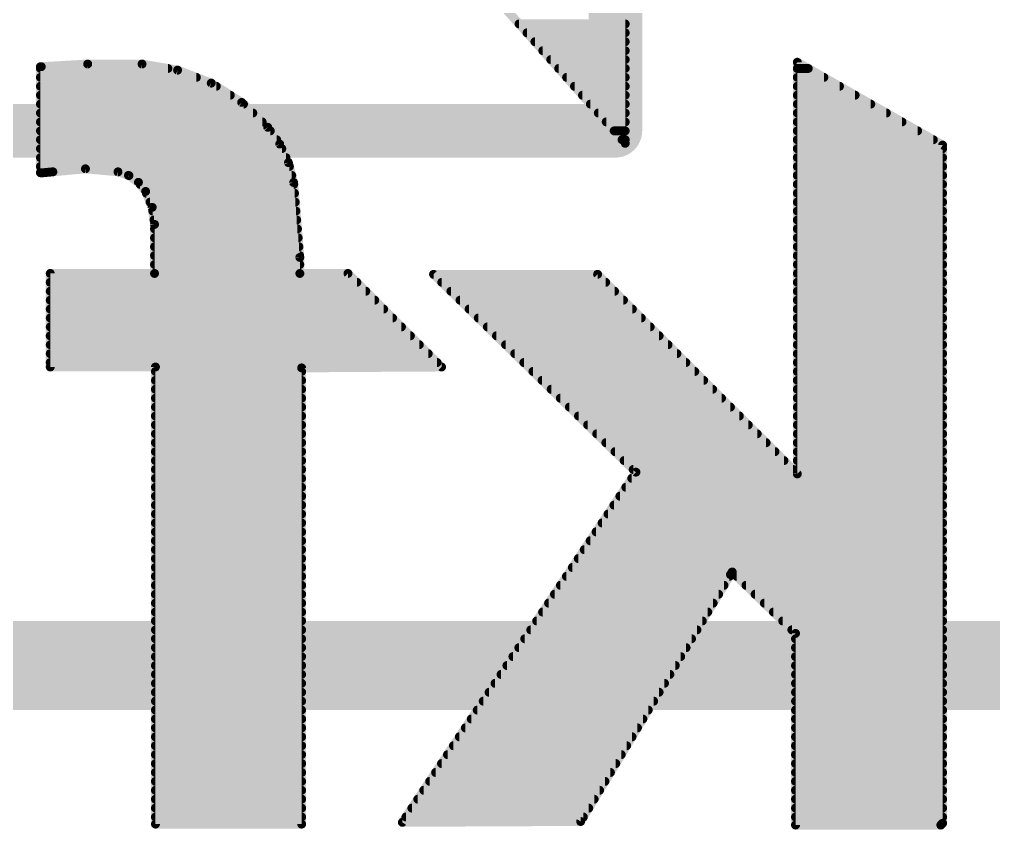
# Model space of a CAD drawing. Extents: x -29 to 78, y -15 to 21.
# Drawn here: x 10.748 to 13.523, y 7.153 to 9.461 of the extents above; entities that cross this region are included whole.
import ezdxf

# ---------------------------------------------------------------- set-up
doc = ezdxf.new("R2010")
doc.units = 0
for name, color, linetype in [('1', 12, 'CONTINUOUS'), ('16', 132, 'CONTINUOUS'), ('22', 53, 'CONTINUOUS')]:
    doc.layers.add(name, color=color, linetype=linetype)

msp = doc.modelspace()

# ---------------------------------------------------------------- linework, layer by layer
at = {"layer": '1'}
for points, const_width in [([(12.446, 13.716), (12.446, 9.144)], 0.1524), ([(12.446, 9.144), (7.874, 9.144)], 0.1524), ([(13.97, 7.62), (0, 7.62)], 0.254)]:
    msp.add_lwpolyline(points, dxfattribs=dict(at, const_width=const_width))
at = {"layer": '1', "const_width": 0.0762}
for points in [[(12.446, 9.1059, 1), (12.446, 9.1821)], [(12.4079, 9.144, 1), (12.4841, 9.144)]]:
    msp.add_lwpolyline(points, format="xyb", dxfattribs=at)
at = {"layer": '16'}
for points, const_width in [([(12.446, 13.716), (12.446, 9.144)], 0.1524), ([(12.446, 9.144), (7.874, 9.144)], 0.1524), ([(13.97, 7.62), (0, 7.62)], 0.254)]:
    msp.add_lwpolyline(points, dxfattribs=dict(at, const_width=const_width))
at = {"layer": '16', "const_width": 0.0762}
for points in [[(12.446, 9.1059, 1), (12.446, 9.1821)], [(12.4079, 9.144, 1), (12.4841, 9.144)]]:
    msp.add_lwpolyline(points, format="xyb", dxfattribs=at)
at = {"layer": '22', "const_width": 0.0254}
for points in [[(12.4739, 10.6248), (12.4739, 9.1084)], [(12.4739, 9.1084), (11.9863, 9.6571)], [(12.1714, 9.4488), (12.4739, 9.4488)], [(12.194, 9.4234), (12.4739, 9.4234)], [(12.2165, 9.398), (12.4739, 9.398)], [(12.2391, 9.3726), (12.4739, 9.3726)], [(12.2617, 9.3472), (12.4739, 9.3472)], [(10.8102, 9.3269), (10.8077, 9.3269)], [(10.8077, 9.3269), (10.8077, 9.0246)], [(10.8077, 9.3218), (11.171, 9.3218)], [(10.9423, 9.3345), (10.8102, 9.3269)], [(11.0973, 9.3345), (10.9423, 9.3345)], [(11.1985, 9.3171), (11.0973, 9.3345)], [(11.2944, 9.2801), (11.1985, 9.3171)], [(12.2843, 9.3218), (12.4739, 9.3218)], [(13.3782, 9.1034), (12.9642, 9.3396)], [(12.9642, 9.3396), (12.9642, 8.1661)], [(12.9642, 9.3218), (12.9954, 9.3218)], [(10.8077, 9.2964), (11.2521, 9.2964)], [(12.3068, 9.2964), (12.4739, 9.2964)], [(12.9642, 9.2964), (13.0399, 9.2964)], [(10.8077, 9.271), (11.3088, 9.271)], [(11.3811, 9.2251), (11.2944, 9.2801)], [(12.3294, 9.271), (12.4739, 9.271)], [(12.9642, 9.271), (13.0844, 9.271)], [(10.8077, 9.2456), (11.3488, 9.2456)], [(12.352, 9.2456), (12.4739, 9.2456)], [(12.9642, 9.2456), (13.129, 9.2456)], [(10.8077, 9.2202), (11.3863, 9.2202)], [(11.4554, 9.1542), (11.3811, 9.2251)], [(12.3746, 9.2202), (12.4739, 9.2202)], [(12.9642, 9.2202), (13.1735, 9.2202)], [(10.8077, 9.1948), (11.4129, 9.1948)], [(12.3971, 9.1948), (12.4739, 9.1948)], [(12.9642, 9.1948), (13.218, 9.1948)], [(10.8077, 9.1694), (11.4395, 9.1694)], [(11.4894, 9.1065), (11.4554, 9.1542)], [(12.4197, 9.1694), (12.4739, 9.1694)], [(12.9642, 9.1694), (13.2625, 9.1694)], [(10.8077, 9.144), (11.4627, 9.144)], [(10.8077, 9.1186), (11.4808, 9.1186)], [(12.4423, 9.144), (12.4739, 9.144)], [(12.4648, 9.1186), (12.4739, 9.1186)], [(12.9642, 9.144), (13.307, 9.144)], [(12.9642, 9.1186), (13.3516, 9.1186)], [(10.8077, 9.0932), (11.4956, 9.0932)], [(11.5143, 9.0534), (11.4894, 9.1065)], [(12.9642, 9.0932), (13.3782, 9.0932)], [(13.3782, 7.1704), (13.3782, 9.1034)], [(10.8077, 9.0678), (11.5075, 9.0678)], [(12.9642, 9.0678), (13.3782, 9.0678)], [(10.8077, 9.0424), (11.5171, 9.0424)], [(10.8433, 9.0272), (10.936, 9.0358)], [(10.936, 9.0358), (11.0287, 9.0272)], [(11.5291, 8.9967), (11.5143, 9.0534)], [(12.9642, 9.0424), (13.3782, 9.0424)], [(10.8077, 9.0246), (10.8153, 9.0246)], [(10.8153, 9.0246), (10.8433, 9.0272)], [(11.0287, 9.0272), (11.06, 9.0165)], [(11.0585, 9.017), (11.5238, 9.017)], [(11.06, 9.0165), (11.087, 8.9973)], [(12.9642, 9.017), (13.3782, 9.017)], [(11.087, 8.9973), (11.1074, 8.9713)], [(11.0915, 8.9916), (11.5295, 8.9916)], [(11.5468, 8.7833), (11.5291, 8.9967)], [(12.9642, 8.9916), (13.3782, 8.9916)], [(11.1074, 8.9713), (11.1262, 8.9259)], [(11.1095, 8.9662), (11.5316, 8.9662)], [(12.9642, 8.9662), (13.3782, 8.9662)], [(11.12, 8.9408), (11.5337, 8.9408)], [(11.1262, 8.9259), (11.1328, 8.8773)], [(12.9642, 8.9408), (13.3782, 8.9408)], [(11.1276, 8.9154), (11.5358, 8.9154)], [(12.9642, 8.9154), (13.3782, 8.9154)], [(11.1311, 8.89), (11.538, 8.89)], [(11.1328, 8.8773), (11.1328, 8.7376)], [(12.9642, 8.89), (13.3782, 8.89)], [(11.1328, 8.8646), (11.5401, 8.8646)], [(12.9642, 8.8646), (13.3782, 8.8646)], [(11.1328, 8.8392), (11.5422, 8.8392)], [(11.1328, 8.8138), (11.5443, 8.8138)], [(12.9642, 8.8392), (13.3782, 8.8392)], [(12.9642, 8.8138), (13.3782, 8.8138)], [(11.1328, 8.7884), (11.5464, 8.7884)], [(12.9642, 8.7884), (13.3782, 8.7884)], [(11.1328, 8.763), (11.5468, 8.763)], [(11.5468, 8.7376), (11.5468, 8.7833)], [(12.9642, 8.763), (13.3782, 8.763)], [(11.1328, 8.7376), (10.8356, 8.7376)], [(10.8356, 8.7376), (10.8356, 8.4709)], [(11.1328, 8.7376), (11.5468, 8.7376)], [(11.684, 8.7376), (11.5468, 8.7376)], [(11.9507, 8.4709), (11.684, 8.7376)], [(12.3952, 8.7351), (11.9278, 8.7351)], [(11.9278, 8.7351), (12.5044, 8.1712)], [(12.9642, 8.1661), (12.3952, 8.7351)], [(12.9642, 8.7376), (13.3782, 8.7376)], [(10.8356, 8.7122), (11.7094, 8.7122)], [(11.9512, 8.7122), (12.4181, 8.7122)], [(12.9642, 8.7122), (13.3782, 8.7122)], [(10.8356, 8.6868), (11.7348, 8.6868)], [(11.9772, 8.6868), (12.4435, 8.6868)], [(12.9642, 8.6868), (13.3782, 8.6868)], [(10.8356, 8.6614), (11.7602, 8.6614)], [(12.0032, 8.6614), (12.4689, 8.6614)], [(12.9642, 8.6614), (13.3782, 8.6614)], [(10.8356, 8.636), (11.7856, 8.636)], [(12.0291, 8.636), (12.4943, 8.636)], [(12.9642, 8.636), (13.3782, 8.636)], [(10.8356, 8.6106), (11.811, 8.6106)], [(12.0551, 8.6106), (12.5197, 8.6106)], [(12.9642, 8.6106), (13.3782, 8.6106)], [(10.8356, 8.5852), (11.8364, 8.5852)], [(12.0811, 8.5852), (12.5451, 8.5852)], [(12.9642, 8.5852), (13.3782, 8.5852)], [(10.8356, 8.5598), (11.8618, 8.5598)], [(12.107, 8.5598), (12.5705, 8.5598)], [(12.9642, 8.5598), (13.3782, 8.5598)], [(10.8356, 8.5344), (11.8872, 8.5344)], [(10.8356, 8.509), (11.9126, 8.509)], [(12.133, 8.5344), (12.5959, 8.5344)], [(12.159, 8.509), (12.6213, 8.509)], [(12.9642, 8.5344), (13.3782, 8.5344)], [(12.9642, 8.509), (13.3782, 8.509)], [(10.8356, 8.4836), (11.938, 8.4836)], [(12.185, 8.4836), (12.6467, 8.4836)], [(12.9642, 8.4836), (13.3782, 8.4836)], [(10.8356, 8.4709), (11.1354, 8.4709)], [(11.1354, 8.4709), (11.1354, 7.1679)], [(11.1354, 8.4582), (11.5519, 8.4582)], [(11.5519, 8.4684), (11.9507, 8.4709)], [(11.5519, 7.1679), (11.5519, 8.4684)], [(12.2109, 8.4582), (12.6721, 8.4582)], [(12.9642, 8.4582), (13.3782, 8.4582)], [(11.1354, 8.4328), (11.5519, 8.4328)], [(12.2369, 8.4328), (12.6975, 8.4328)], [(12.9642, 8.4328), (13.3782, 8.4328)], [(11.1354, 8.4074), (11.5519, 8.4074)], [(12.2629, 8.4074), (12.7229, 8.4074)], [(12.9642, 8.4074), (13.3782, 8.4074)], [(11.1354, 8.382), (11.5519, 8.382)], [(12.2889, 8.382), (12.7483, 8.382)], [(12.9642, 8.382), (13.3782, 8.382)], [(11.1354, 8.3566), (11.5519, 8.3566)], [(12.3148, 8.3566), (12.7737, 8.3566)], [(12.9642, 8.3566), (13.3782, 8.3566)], [(11.1354, 8.3312), (11.5519, 8.3312)], [(12.3408, 8.3312), (12.7991, 8.3312)], [(12.9642, 8.3312), (13.3782, 8.3312)], [(11.1354, 8.3058), (11.5519, 8.3058)], [(12.3668, 8.3058), (12.8245, 8.3058)], [(12.9642, 8.3058), (13.3782, 8.3058)], [(11.1354, 8.2804), (11.5519, 8.2804)], [(12.3927, 8.2804), (12.8499, 8.2804)], [(12.9642, 8.2804), (13.3782, 8.2804)], [(11.1354, 8.255), (11.5519, 8.255)], [(11.1354, 8.2296), (11.5519, 8.2296)], [(12.4187, 8.255), (12.8753, 8.255)], [(12.4447, 8.2296), (12.9007, 8.2296)], [(12.9642, 8.255), (13.3782, 8.255)], [(12.9642, 8.2296), (13.3782, 8.2296)], [(11.1354, 8.2042), (11.5519, 8.2042)], [(12.4707, 8.2042), (12.9261, 8.2042)], [(12.9642, 8.2042), (13.3782, 8.2042)], [(11.1354, 8.1788), (11.5519, 8.1788)], [(12.4966, 8.1788), (12.9515, 8.1788)], [(12.9642, 8.1788), (13.3782, 8.1788)], [(11.1354, 8.1534), (11.5519, 8.1534)], [(12.5044, 8.1712), (11.8389, 7.173)], [(12.4925, 8.1534), (13.3782, 8.1534)], [(11.1354, 8.128), (11.5519, 8.128)], [(12.4756, 8.128), (13.3782, 8.128)], [(11.1354, 8.1026), (11.5519, 8.1026)], [(12.4587, 8.1026), (13.3782, 8.1026)], [(11.1354, 8.0772), (11.5519, 8.0772)], [(12.4417, 8.0772), (13.3782, 8.0772)], [(11.1354, 8.0518), (11.5519, 8.0518)], [(12.4248, 8.0518), (13.3782, 8.0518)], [(11.1354, 8.0264), (11.5519, 8.0264)], [(12.4079, 8.0264), (13.3782, 8.0264)], [(11.1354, 8.001), (11.5519, 8.001)], [(12.3909, 8.001), (13.3782, 8.001)], [(11.1354, 7.9756), (11.5519, 7.9756)], [(12.374, 7.9756), (13.3782, 7.9756)], [(11.1354, 7.9502), (11.5519, 7.9502)], [(11.1354, 7.9248), (11.5519, 7.9248)], [(12.3401, 7.9248), (13.3782, 7.9248)], [(12.3571, 7.9502), (13.3782, 7.9502)], [(11.1354, 7.8994), (11.5519, 7.8994)], [(12.3232, 7.8994), (13.3782, 7.8994)], [(11.1354, 7.874), (11.5519, 7.874)], [(12.3063, 7.874), (12.7706, 7.874)], [(12.3469, 7.1755), (12.7737, 7.8791)], [(12.7737, 7.8791), (12.7787, 7.8867)], [(12.7787, 7.8867), (12.9591, 7.7114)], [(12.7918, 7.874), (13.3782, 7.874)], [(11.1354, 7.8486), (11.5519, 7.8486)], [(12.2893, 7.8486), (12.7552, 7.8486)], [(12.8179, 7.8486), (13.3782, 7.8486)], [(11.1354, 7.8232), (11.5519, 7.8232)], [(12.2724, 7.8232), (12.7398, 7.8232)], [(12.844, 7.8232), (13.3782, 7.8232)], [(11.1354, 7.7978), (11.5519, 7.7978)], [(12.2555, 7.7978), (12.7244, 7.7978)], [(12.8702, 7.7978), (13.3782, 7.7978)], [(11.1354, 7.7724), (11.5519, 7.7724)], [(12.2385, 7.7724), (12.709, 7.7724)], [(12.8963, 7.7724), (13.3782, 7.7724)], [(11.1354, 7.747), (11.5519, 7.747)], [(12.2216, 7.747), (12.6936, 7.747)], [(12.9225, 7.747), (13.3782, 7.747)], [(11.1354, 7.7216), (11.5519, 7.7216)], [(12.2047, 7.7216), (12.6782, 7.7216)], [(12.9486, 7.7216), (13.3782, 7.7216)], [(12.9591, 7.7114), (12.9591, 7.1653)], [(11.1354, 7.6962), (11.5519, 7.6962)], [(12.1877, 7.6962), (12.6628, 7.6962)], [(12.9591, 7.6962), (13.3782, 7.6962)], [(11.1354, 7.6708), (11.5519, 7.6708)], [(12.1708, 7.6708), (12.6473, 7.6708)], [(12.9591, 7.6708), (13.3782, 7.6708)], [(11.1354, 7.6454), (11.5519, 7.6454)], [(11.1354, 7.62), (11.5519, 7.62)], [(12.1369, 7.62), (12.6165, 7.62)], [(12.1539, 7.6454), (12.6319, 7.6454)], [(12.9591, 7.6454), (13.3782, 7.6454)], [(12.9591, 7.62), (13.3782, 7.62)], [(11.1354, 7.5946), (11.5519, 7.5946)], [(12.12, 7.5946), (12.6011, 7.5946)], [(12.9591, 7.5946), (13.3782, 7.5946)], [(11.1354, 7.5692), (11.5519, 7.5692)], [(12.103, 7.5692), (12.5857, 7.5692)], [(12.9591, 7.5692), (13.3782, 7.5692)], [(11.1354, 7.5438), (11.5519, 7.5438)], [(12.0861, 7.5438), (12.5703, 7.5438)], [(12.9591, 7.5438), (13.3782, 7.5438)], [(11.1354, 7.5184), (11.5519, 7.5184)], [(12.0692, 7.5184), (12.5549, 7.5184)], [(12.9591, 7.5184), (13.3782, 7.5184)], [(11.1354, 7.493), (11.5519, 7.493)], [(12.0522, 7.493), (12.5395, 7.493)], [(12.9591, 7.493), (13.3782, 7.493)], [(11.1354, 7.4676), (11.5519, 7.4676)], [(12.0353, 7.4676), (12.5241, 7.4676)], [(12.9591, 7.4676), (13.3782, 7.4676)], [(11.1354, 7.4422), (11.5519, 7.4422)], [(12.0184, 7.4422), (12.5087, 7.4422)], [(12.9591, 7.4422), (13.3782, 7.4422)], [(11.1354, 7.4168), (11.5519, 7.4168)], [(12.0014, 7.4168), (12.4933, 7.4168)], [(12.9591, 7.4168), (13.3782, 7.4168)], [(11.1354, 7.3914), (11.5519, 7.3914)], [(11.9845, 7.3914), (12.4779, 7.3914)], [(12.9591, 7.3914), (13.3782, 7.3914)], [(11.1354, 7.366), (11.5519, 7.366)], [(11.9676, 7.366), (12.4625, 7.366)], [(12.9591, 7.366), (13.3782, 7.366)], [(11.1354, 7.3406), (11.5519, 7.3406)], [(11.1354, 7.3152), (11.5519, 7.3152)], [(11.9337, 7.3152), (12.4316, 7.3152)], [(11.9506, 7.3406), (12.447, 7.3406)], [(12.9591, 7.3406), (13.3782, 7.3406)], [(12.9591, 7.3152), (13.3782, 7.3152)], [(11.1354, 7.2898), (11.5519, 7.2898)], [(11.9168, 7.2898), (12.4162, 7.2898)], [(12.9591, 7.2898), (13.3782, 7.2898)], [(11.1354, 7.2644), (11.5519, 7.2644)], [(11.8998, 7.2644), (12.4008, 7.2644)], [(12.9591, 7.2644), (13.3782, 7.2644)], [(11.1354, 7.239), (11.5519, 7.239)], [(11.8829, 7.239), (12.3854, 7.239)], [(12.9591, 7.239), (13.3782, 7.239)], [(11.1354, 7.2136), (11.5519, 7.2136)], [(11.866, 7.2136), (12.37, 7.2136)], [(12.9591, 7.2136), (13.3782, 7.2136)], [(11.1354, 7.1882), (11.5519, 7.1882)], [(11.8389, 7.173), (12.3469, 7.1755)], [(11.849, 7.1882), (12.3546, 7.1882)], [(12.9591, 7.1882), (13.3782, 7.1882)], [(11.1354, 7.1679), (11.5519, 7.1679)], [(12.9591, 7.1653), (13.3731, 7.1653)], [(13.3731, 7.1653), (13.3782, 7.1704)]]:
    msp.add_lwpolyline(points, dxfattribs=at)
at = {"layer": '22', "const_width": 0.0127}
for points in [[(12.1714, 9.4551, 1), (12.1714, 9.4425)], [(12.194, 9.4298, 1), (12.194, 9.4171)], [(12.4739, 9.4425, 1), (12.4739, 9.4551)], [(12.4739, 9.4171, 1), (12.4739, 9.4298)], [(12.2165, 9.4043, 1), (12.2165, 9.3917)], [(12.4739, 9.3917, 1), (12.4739, 9.4043)], [(12.2391, 9.3789, 1), (12.2391, 9.3663)], [(12.4739, 9.3663, 1), (12.4739, 9.3789)], [(12.2617, 9.3536, 1), (12.2617, 9.3409)], [(12.4739, 9.3409, 1), (12.4739, 9.3536)], [(10.814, 9.3269, 1), (10.8014, 9.3269)], [(10.8077, 9.3332, 1), (10.8077, 9.3206)], [(10.8077, 9.3281, 1), (10.8077, 9.3155)], [(10.8098, 9.3332, 1), (10.8106, 9.3206)], [(10.8102, 9.3206, 1), (10.8102, 9.3332)], [(10.9423, 9.3408, 1), (10.9423, 9.3282)], [(10.9427, 9.3282, 1), (10.9419, 9.3408)], [(11.0984, 9.3408, 1), (11.0962, 9.3282)], [(11.0973, 9.3282, 1), (11.0973, 9.3408)], [(11.171, 9.3155, 1), (11.171, 9.3281)], [(11.2008, 9.323, 1), (11.1962, 9.3111)], [(11.1974, 9.3108, 1), (11.1996, 9.3233)], [(12.2843, 9.3281, 1), (12.2843, 9.3155)], [(12.4739, 9.3155, 1), (12.4739, 9.3281)], [(12.9673, 9.3451, 1), (12.9611, 9.3341)], [(12.9705, 9.3396, 1), (12.9579, 9.3396)], [(12.9642, 9.3281, 1), (12.9642, 9.3155)], [(12.9954, 9.3155, 1), (12.9954, 9.3281)], [(10.8077, 9.3027, 1), (10.8077, 9.2901)], [(11.2521, 9.2901, 1), (11.2521, 9.3027)], [(12.3068, 9.3027, 1), (12.3068, 9.2901)], [(12.4739, 9.2901, 1), (12.4739, 9.3027)], [(12.9642, 9.3027, 1), (12.9642, 9.2901)], [(13.0399, 9.2901, 1), (13.0399, 9.3027)], [(10.8077, 9.2774, 1), (10.8077, 9.2647)], [(11.2978, 9.2855, 1), (11.291, 9.2748)], [(11.2921, 9.2742, 1), (11.2966, 9.2861)], [(11.3088, 9.2647, 1), (11.3088, 9.2774)], [(12.3294, 9.2774, 1), (12.3294, 9.2647)], [(12.4739, 9.2647, 1), (12.4739, 9.2774)], [(12.9642, 9.2774, 1), (12.9642, 9.2647)], [(13.0844, 9.2647, 1), (13.0844, 9.2774)], [(10.8077, 9.2519, 1), (10.8077, 9.2393)], [(11.3488, 9.2393, 1), (11.3488, 9.2519)], [(12.352, 9.2519, 1), (12.352, 9.2393)], [(12.4739, 9.2393, 1), (12.4739, 9.2519)], [(12.9642, 9.2519, 1), (12.9642, 9.2393)], [(13.129, 9.2393, 1), (13.129, 9.2519)], [(10.8077, 9.2265, 1), (10.8077, 9.2139)], [(11.3855, 9.2297, 1), (11.3767, 9.2205)], [(11.3777, 9.2198, 1), (11.3845, 9.2305)], [(11.3863, 9.2139, 1), (11.3863, 9.2265)], [(12.3746, 9.2265, 1), (12.3746, 9.2139)], [(12.4739, 9.2139, 1), (12.4739, 9.2265)], [(12.9642, 9.2265, 1), (12.9642, 9.2139)], [(13.1735, 9.2139, 1), (13.1735, 9.2265)], [(10.8077, 9.2012, 1), (10.8077, 9.1885)], [(11.4129, 9.1885, 1), (11.4129, 9.2012)], [(12.3971, 9.2012, 1), (12.3971, 9.1885)], [(12.4739, 9.1885, 1), (12.4739, 9.2012)], [(12.9642, 9.2012, 1), (12.9642, 9.1885)], [(13.218, 9.1885, 1), (13.218, 9.2012)], [(10.8077, 9.1758, 1), (10.8077, 9.1631)], [(11.4395, 9.1631, 1), (11.4395, 9.1758)], [(11.4606, 9.1579, 1), (11.4502, 9.1505)], [(11.451, 9.1496, 1), (11.4598, 9.1588)], [(12.4197, 9.1758, 1), (12.4197, 9.1631)], [(12.4739, 9.1631, 1), (12.4739, 9.1758)], [(12.9642, 9.1758, 1), (12.9642, 9.1631)], [(13.2625, 9.1631, 1), (13.2625, 9.1758)], [(10.8077, 9.125, 1), (10.8077, 9.1123)], [(10.8077, 9.1503, 1), (10.8077, 9.1377)], [(11.4627, 9.1377, 1), (11.4627, 9.1503)], [(11.4808, 9.1123, 1), (11.4808, 9.125)], [(12.4423, 9.1503, 1), (12.4423, 9.1377)], [(12.4648, 9.125, 1), (12.4648, 9.1123)], [(12.4739, 9.1377, 1), (12.4739, 9.1503)], [(12.4739, 9.1123, 1), (12.4739, 9.125)], [(12.9642, 9.125, 1), (12.9642, 9.1123)], [(12.9642, 9.1503, 1), (12.9642, 9.1377)], [(13.307, 9.1377, 1), (13.307, 9.1503)], [(13.3516, 9.1123, 1), (13.3516, 9.125)], [(10.8077, 9.0996, 1), (10.8077, 9.0869)], [(11.4952, 9.1092, 1), (11.4837, 9.1038)], [(11.4842, 9.1028, 1), (11.4946, 9.1102)], [(11.4956, 9.0869, 1), (11.4956, 9.0996)], [(12.4676, 9.1084, 1), (12.4802, 9.1084)], [(12.4692, 9.1042, 1), (12.4786, 9.1126)], [(12.9642, 9.0996, 1), (12.9642, 9.0869)], [(13.3846, 9.1034, 1), (13.3719, 9.1034)], [(13.3751, 9.0979, 1), (13.3813, 9.1089)], [(13.3782, 9.0869, 1), (13.3782, 9.0996)], [(10.8077, 9.0741, 1), (10.8077, 9.0615)], [(11.5075, 9.0615, 1), (11.5075, 9.0741)], [(12.9642, 9.0741, 1), (12.9642, 9.0615)], [(13.3782, 9.0615, 1), (13.3782, 9.0741)], [(10.8077, 9.0488, 1), (10.8077, 9.0361)], [(10.9366, 9.0421, 1), (10.9354, 9.0295)], [(10.9366, 9.0295, 1), (10.9354, 9.0421)], [(11.5204, 9.055, 1), (11.5081, 9.0518)], [(11.5085, 9.0507, 1), (11.52, 9.0561)], [(11.5171, 9.0361, 1), (11.5171, 9.0488)], [(12.9642, 9.0488, 1), (12.9642, 9.0361)], [(13.3782, 9.0361, 1), (13.3782, 9.0488)], [(10.8077, 9.031, 1), (10.8077, 9.0183)], [(10.8014, 9.0246, 1), (10.814, 9.0246)], [(10.8147, 9.0309, 1), (10.8159, 9.0183)], [(10.8153, 9.0183, 1), (10.8153, 9.031)], [(10.8427, 9.0335, 1), (10.8439, 9.0209)], [(10.8439, 9.0209, 1), (10.8427, 9.0335)], [(11.0308, 9.0332, 1), (11.0266, 9.0212)], [(11.0281, 9.0209, 1), (11.0293, 9.0335)], [(11.0585, 9.0234, 1), (11.0585, 9.0107)], [(11.0637, 9.0217, 1), (11.0563, 9.0113)], [(11.058, 9.0105, 1), (11.0621, 9.0225)], [(11.5238, 9.0107, 1), (11.5238, 9.0234)], [(12.9642, 9.0234, 1), (12.9642, 9.0107)], [(13.3782, 9.0107, 1), (13.3782, 9.0234)], [(11.092, 9.0013, 1), (11.082, 8.9934)], [(11.0833, 8.9922, 1), (11.0907, 9.0025)], [(11.0915, 8.9979, 1), (11.0915, 8.9853)], [(11.5354, 8.9972, 1), (11.5228, 8.9962)], [(11.523, 8.9951, 1), (11.5352, 8.9983)], [(11.5295, 8.9853, 1), (11.5295, 8.9979)], [(12.9642, 8.9979, 1), (12.9642, 8.9853)], [(13.3782, 8.9853, 1), (13.3782, 8.9979)], [(11.1133, 8.9737, 1), (11.1015, 8.9689)], [(11.1024, 8.9674, 1), (11.1124, 8.9752)], [(11.1095, 8.9726, 1), (11.1095, 8.9599)], [(11.5316, 8.9599, 1), (11.5316, 8.9726)], [(12.9642, 8.9726, 1), (12.9642, 8.9599)], [(13.3782, 8.9599, 1), (13.3782, 8.9726)], [(11.12, 8.9472, 1), (11.12, 8.9345)], [(11.1325, 8.9268, 1), (11.1199, 8.9251)], [(11.5337, 8.9345, 1), (11.5337, 8.9472)], [(12.9642, 8.9472, 1), (12.9642, 8.9345)], [(13.3782, 8.9345, 1), (13.3782, 8.9472)], [(11.1203, 8.9235, 1), (11.132, 8.9284)], [(11.1276, 8.9217, 1), (11.1276, 8.9091)], [(11.5358, 8.9091, 1), (11.5358, 8.9217)], [(12.9642, 8.9217, 1), (12.9642, 8.9091)], [(13.3782, 8.9091, 1), (13.3782, 8.9217)], [(11.1311, 8.8963, 1), (11.1311, 8.8837)], [(11.1392, 8.8773, 1), (11.1265, 8.8773)], [(11.1265, 8.8764, 1), (11.1391, 8.8782)], [(11.538, 8.8837, 1), (11.538, 8.8963)], [(12.9642, 8.8963, 1), (12.9642, 8.8837)], [(13.3782, 8.8837, 1), (13.3782, 8.8963)], [(11.1328, 8.871, 1), (11.1328, 8.8583)], [(11.5401, 8.8583, 1), (11.5401, 8.871)], [(12.9642, 8.871, 1), (12.9642, 8.8583)], [(13.3782, 8.8583, 1), (13.3782, 8.871)], [(11.1328, 8.8455, 1), (11.1328, 8.8329)], [(11.1328, 8.8201, 1), (11.1328, 8.8075)], [(11.5422, 8.8329, 1), (11.5422, 8.8455)], [(11.5443, 8.8075, 1), (11.5443, 8.8201)], [(12.9642, 8.8201, 1), (12.9642, 8.8075)], [(12.9642, 8.8455, 1), (12.9642, 8.8329)], [(13.3782, 8.8329, 1), (13.3782, 8.8455)], [(13.3782, 8.8075, 1), (13.3782, 8.8201)], [(11.1328, 8.7948, 1), (11.1328, 8.7821)], [(11.5464, 8.7821, 1), (11.5464, 8.7948)], [(12.9642, 8.7948, 1), (12.9642, 8.7821)], [(13.3782, 8.7821, 1), (13.3782, 8.7948)], [(11.1328, 8.7693, 1), (11.1328, 8.7567)], [(11.5532, 8.7833, 1), (11.5405, 8.7833)], [(11.5405, 8.7828, 1), (11.5531, 8.7838)], [(11.5468, 8.7567, 1), (11.5468, 8.7693)], [(12.9642, 8.7693, 1), (12.9642, 8.7567)], [(13.3782, 8.7567, 1), (13.3782, 8.7693)], [(10.842, 8.7376, 1), (10.8293, 8.7376)], [(10.8356, 8.7439, 1), (10.8356, 8.7313)], [(11.1328, 8.7439, 1), (11.1328, 8.7313)], [(11.1265, 8.7376, 1), (11.1392, 8.7376)], [(11.1328, 8.7313, 1), (11.1328, 8.7439)], [(11.5468, 8.7439, 1), (11.5468, 8.7313)], [(11.5405, 8.7376, 1), (11.5532, 8.7376)], [(11.5468, 8.7313, 1), (11.5468, 8.7439)], [(11.6885, 8.7421, 1), (11.6795, 8.7331)], [(11.684, 8.7313, 1), (11.684, 8.7439)], [(11.9278, 8.7415, 1), (11.9278, 8.7288)], [(11.9322, 8.7396, 1), (11.9234, 8.7306)], [(12.3997, 8.7396, 1), (12.3907, 8.7306)], [(12.3952, 8.7288, 1), (12.3952, 8.7415)], [(12.9642, 8.7439, 1), (12.9642, 8.7313)], [(13.3782, 8.7313, 1), (13.3782, 8.7439)], [(10.8356, 8.7186, 1), (10.8356, 8.7059)], [(11.7094, 8.7059, 1), (11.7094, 8.7186)], [(11.9512, 8.7186, 1), (11.9512, 8.7059)], [(12.4181, 8.7059, 1), (12.4181, 8.7186)], [(12.9642, 8.7186, 1), (12.9642, 8.7059)], [(13.3782, 8.7059, 1), (13.3782, 8.7186)], [(10.8356, 8.6931, 1), (10.8356, 8.6805)], [(11.7348, 8.6805, 1), (11.7348, 8.6931)], [(11.9772, 8.6931, 1), (11.9772, 8.6805)], [(12.4435, 8.6805, 1), (12.4435, 8.6931)], [(12.9642, 8.6931, 1), (12.9642, 8.6805)], [(13.3782, 8.6805, 1), (13.3782, 8.6931)], [(10.8356, 8.6677, 1), (10.8356, 8.6551)], [(11.7602, 8.6551, 1), (11.7602, 8.6677)], [(12.0032, 8.6677, 1), (12.0032, 8.6551)], [(12.4689, 8.6551, 1), (12.4689, 8.6677)], [(12.9642, 8.6677, 1), (12.9642, 8.6551)], [(13.3782, 8.6551, 1), (13.3782, 8.6677)], [(10.8356, 8.6424, 1), (10.8356, 8.6297)], [(11.7856, 8.6297, 1), (11.7856, 8.6424)], [(12.0291, 8.6424, 1), (12.0291, 8.6297)], [(12.4943, 8.6297, 1), (12.4943, 8.6424)], [(12.9642, 8.6424, 1), (12.9642, 8.6297)], [(13.3782, 8.6297, 1), (13.3782, 8.6424)], [(10.8356, 8.6169, 1), (10.8356, 8.6043)], [(11.811, 8.6043, 1), (11.811, 8.6169)], [(12.0551, 8.6169, 1), (12.0551, 8.6043)], [(12.5197, 8.6043, 1), (12.5197, 8.6169)], [(12.9642, 8.6169, 1), (12.9642, 8.6043)], [(13.3782, 8.6043, 1), (13.3782, 8.6169)], [(10.8356, 8.5915, 1), (10.8356, 8.5789)], [(11.8364, 8.5789, 1), (11.8364, 8.5915)], [(12.0811, 8.5915, 1), (12.0811, 8.5789)], [(12.5451, 8.5789, 1), (12.5451, 8.5915)], [(12.9642, 8.5915, 1), (12.9642, 8.5789)], [(13.3782, 8.5789, 1), (13.3782, 8.5915)], [(10.8356, 8.5662, 1), (10.8356, 8.5535)], [(11.8618, 8.5535, 1), (11.8618, 8.5662)], [(12.107, 8.5662, 1), (12.107, 8.5535)], [(12.5705, 8.5535, 1), (12.5705, 8.5662)], [(12.9642, 8.5662, 1), (12.9642, 8.5535)], [(13.3782, 8.5535, 1), (13.3782, 8.5662)], [(10.8356, 8.5407, 1), (10.8356, 8.5281)], [(10.8356, 8.5153, 1), (10.8356, 8.5027)], [(11.8872, 8.5281, 1), (11.8872, 8.5407)], [(11.9126, 8.5027, 1), (11.9126, 8.5153)], [(12.133, 8.5407, 1), (12.133, 8.5281)], [(12.159, 8.5153, 1), (12.159, 8.5027)], [(12.5959, 8.5281, 1), (12.5959, 8.5407)], [(12.6213, 8.5027, 1), (12.6213, 8.5153)], [(12.9642, 8.5407, 1), (12.9642, 8.5281)], [(12.9642, 8.5153, 1), (12.9642, 8.5027)], [(13.3782, 8.5281, 1), (13.3782, 8.5407)], [(13.3782, 8.5027, 1), (13.3782, 8.5153)], [(10.8356, 8.49, 1), (10.8356, 8.4773)], [(11.938, 8.4773, 1), (11.938, 8.49)], [(12.185, 8.49, 1), (12.185, 8.4773)], [(12.6467, 8.4773, 1), (12.6467, 8.49)], [(12.9642, 8.49, 1), (12.9642, 8.4773)], [(13.3782, 8.4773, 1), (13.3782, 8.49)], [(10.8356, 8.4772, 1), (10.8356, 8.4646)], [(10.8293, 8.4709, 1), (10.842, 8.4709)], [(11.1418, 8.4709, 1), (11.1291, 8.4709)], [(11.1354, 8.4645, 1), (11.1354, 8.4519)], [(11.1354, 8.4646, 1), (11.1354, 8.4772)], [(11.5582, 8.4684, 1), (11.5456, 8.4684)], [(11.5519, 8.4747, 1), (11.5519, 8.4621)], [(11.5519, 8.4519, 1), (11.5519, 8.4645)], [(11.9462, 8.4664, 1), (11.9552, 8.4754)], [(11.9507, 8.4646, 1), (11.9507, 8.4772)], [(12.2109, 8.4645, 1), (12.2109, 8.4519)], [(12.6721, 8.4519, 1), (12.6721, 8.4645)], [(12.9642, 8.4645, 1), (12.9642, 8.4519)], [(13.3782, 8.4519, 1), (13.3782, 8.4645)], [(11.1354, 8.4391, 1), (11.1354, 8.4265)], [(11.5519, 8.4265, 1), (11.5519, 8.4391)], [(12.2369, 8.4391, 1), (12.2369, 8.4265)], [(12.6975, 8.4265, 1), (12.6975, 8.4391)], [(12.9642, 8.4391, 1), (12.9642, 8.4265)], [(13.3782, 8.4265, 1), (13.3782, 8.4391)], [(11.1354, 8.4138, 1), (11.1354, 8.4011)], [(11.5519, 8.4011, 1), (11.5519, 8.4138)], [(12.2629, 8.4138, 1), (12.2629, 8.4011)], [(12.7229, 8.4011, 1), (12.7229, 8.4138)], [(12.9642, 8.4138, 1), (12.9642, 8.4011)], [(13.3782, 8.4011, 1), (13.3782, 8.4138)], [(11.1354, 8.3883, 1), (11.1354, 8.3757)], [(11.5519, 8.3757, 1), (11.5519, 8.3883)], [(12.2889, 8.3883, 1), (12.2889, 8.3757)], [(12.7483, 8.3757, 1), (12.7483, 8.3883)], [(12.9642, 8.3883, 1), (12.9642, 8.3757)], [(13.3782, 8.3757, 1), (13.3782, 8.3883)], [(11.1354, 8.3629, 1), (11.1354, 8.3503)], [(11.5519, 8.3503, 1), (11.5519, 8.3629)], [(12.3148, 8.3629, 1), (12.3148, 8.3503)], [(12.7737, 8.3503, 1), (12.7737, 8.3629)], [(12.9642, 8.3629, 1), (12.9642, 8.3503)], [(13.3782, 8.3503, 1), (13.3782, 8.3629)], [(11.1354, 8.3376, 1), (11.1354, 8.3249)], [(11.5519, 8.3249, 1), (11.5519, 8.3376)], [(12.3408, 8.3376, 1), (12.3408, 8.3249)], [(12.7991, 8.3249, 1), (12.7991, 8.3376)], [(12.9642, 8.3376, 1), (12.9642, 8.3249)], [(13.3782, 8.3249, 1), (13.3782, 8.3376)], [(11.1354, 8.3121, 1), (11.1354, 8.2995)], [(11.5519, 8.2995, 1), (11.5519, 8.3121)], [(12.3668, 8.3121, 1), (12.3668, 8.2995)], [(12.8245, 8.2995, 1), (12.8245, 8.3121)], [(12.9642, 8.3121, 1), (12.9642, 8.2995)], [(13.3782, 8.2995, 1), (13.3782, 8.3121)], [(11.1354, 8.2867, 1), (11.1354, 8.2741)], [(11.5519, 8.2741, 1), (11.5519, 8.2867)], [(12.3927, 8.2867, 1), (12.3927, 8.2741)], [(12.8499, 8.2741, 1), (12.8499, 8.2867)], [(12.9642, 8.2867, 1), (12.9642, 8.2741)], [(13.3782, 8.2741, 1), (13.3782, 8.2867)], [(11.1354, 8.2614, 1), (11.1354, 8.2487)], [(11.5519, 8.2487, 1), (11.5519, 8.2614)], [(12.4187, 8.2614, 1), (12.4187, 8.2487)], [(12.8753, 8.2487, 1), (12.8753, 8.2614)], [(12.9642, 8.2614, 1), (12.9642, 8.2487)], [(13.3782, 8.2487, 1), (13.3782, 8.2614)], [(11.1354, 8.2359, 1), (11.1354, 8.2233)], [(11.1354, 8.2105, 1), (11.1354, 8.1979)], [(11.5519, 8.2233, 1), (11.5519, 8.2359)], [(11.5519, 8.1979, 1), (11.5519, 8.2105)], [(12.4447, 8.2359, 1), (12.4447, 8.2233)], [(12.4707, 8.2105, 1), (12.4707, 8.1979)], [(12.9007, 8.2233, 1), (12.9007, 8.2359)], [(12.9261, 8.1979, 1), (12.9261, 8.2105)], [(12.9642, 8.2359, 1), (12.9642, 8.2233)], [(12.9642, 8.2105, 1), (12.9642, 8.1979)], [(13.3782, 8.2233, 1), (13.3782, 8.2359)], [(13.3782, 8.1979, 1), (13.3782, 8.2105)], [(11.1354, 8.1852, 1), (11.1354, 8.1725)], [(11.5519, 8.1725, 1), (11.5519, 8.1852)], [(12.4966, 8.1852, 1), (12.4966, 8.1725)], [(12.9515, 8.1725, 1), (12.9515, 8.1852)], [(12.9642, 8.1852, 1), (12.9642, 8.1725)], [(13.3782, 8.1725, 1), (13.3782, 8.1852)], [(11.1354, 8.1597, 1), (11.1354, 8.1471)], [(11.5519, 8.1471, 1), (11.5519, 8.1597)], [(12.4925, 8.1597, 1), (12.4925, 8.1471)], [(12.5097, 8.1677, 1), (12.4991, 8.1747)], [(12.5, 8.1667, 1), (12.5088, 8.1757)], [(12.9579, 8.1661, 1), (12.9705, 8.1661)], [(12.9597, 8.1616, 1), (12.9687, 8.1706)], [(13.3782, 8.1471, 1), (13.3782, 8.1597)], [(11.1354, 8.1343, 1), (11.1354, 8.1217)], [(11.5519, 8.1217, 1), (11.5519, 8.1343)], [(12.4756, 8.1343, 1), (12.4756, 8.1217)], [(13.3782, 8.1217, 1), (13.3782, 8.1343)], [(11.1354, 8.109, 1), (11.1354, 8.0963)], [(11.5519, 8.0963, 1), (11.5519, 8.109)], [(12.4587, 8.109, 1), (12.4587, 8.0963)], [(13.3782, 8.0963, 1), (13.3782, 8.109)], [(11.1354, 8.0836, 1), (11.1354, 8.0709)], [(11.5519, 8.0709, 1), (11.5519, 8.0836)], [(12.4417, 8.0836, 1), (12.4417, 8.0709)], [(13.3782, 8.0709, 1), (13.3782, 8.0836)], [(11.1354, 8.0581, 1), (11.1354, 8.0455)], [(11.5519, 8.0455, 1), (11.5519, 8.0581)], [(12.4248, 8.0581, 1), (12.4248, 8.0455)], [(13.3782, 8.0455, 1), (13.3782, 8.0581)], [(11.1354, 8.0328, 1), (11.1354, 8.0201)], [(11.5519, 8.0201, 1), (11.5519, 8.0328)], [(12.4079, 8.0328, 1), (12.4079, 8.0201)], [(13.3782, 8.0201, 1), (13.3782, 8.0328)], [(11.1354, 8.0074, 1), (11.1354, 7.9947)], [(11.5519, 7.9947, 1), (11.5519, 8.0074)], [(12.3909, 8.0074, 1), (12.3909, 7.9947)], [(13.3782, 7.9947, 1), (13.3782, 8.0074)], [(11.1354, 7.982, 1), (11.1354, 7.9692)], [(11.5519, 7.9692, 1), (11.5519, 7.982)], [(12.374, 7.982, 1), (12.374, 7.9692)], [(13.3782, 7.9692, 1), (13.3782, 7.982)], [(11.1354, 7.9566, 1), (11.1354, 7.9439)], [(11.1354, 7.9312, 1), (11.1354, 7.9184)], [(11.5519, 7.9439, 1), (11.5519, 7.9566)], [(11.5519, 7.9184, 1), (11.5519, 7.9312)], [(12.3401, 7.9312, 1), (12.3401, 7.9184)], [(12.3571, 7.9566, 1), (12.3571, 7.9439)], [(13.3782, 7.9439, 1), (13.3782, 7.9566)], [(13.3782, 7.9184, 1), (13.3782, 7.9312)], [(11.1354, 7.9058, 1), (11.1354, 7.893)], [(11.5519, 7.893, 1), (11.5519, 7.9058)], [(12.3232, 7.9058, 1), (12.3232, 7.893)], [(13.3782, 7.893, 1), (13.3782, 7.9058)], [(11.1354, 7.8804, 1), (11.1354, 7.8677)], [(11.5519, 7.8677, 1), (11.5519, 7.8804)], [(12.3063, 7.8804, 1), (12.3063, 7.8677)], [(12.7684, 7.8826, 1), (12.779, 7.8756)], [(12.7791, 7.8758, 1), (12.7683, 7.8824)], [(12.7706, 7.8677, 1), (12.7706, 7.8804)], [(12.7831, 7.8913, 1), (12.7743, 7.8821)], [(12.784, 7.8832, 1), (12.7734, 7.8902)], [(12.7918, 7.8804, 1), (12.7918, 7.8677)], [(13.3782, 7.8677, 1), (13.3782, 7.8804)], [(11.1354, 7.855, 1), (11.1354, 7.8422)], [(11.5519, 7.8422, 1), (11.5519, 7.855)], [(12.2893, 7.855, 1), (12.2893, 7.8422)], [(12.7552, 7.8422, 1), (12.7552, 7.855)], [(12.8179, 7.855, 1), (12.8179, 7.8422)], [(13.3782, 7.8422, 1), (13.3782, 7.855)], [(11.1354, 7.8296, 1), (11.1354, 7.8168)], [(11.5519, 7.8168, 1), (11.5519, 7.8296)], [(12.2724, 7.8296, 1), (12.2724, 7.8168)], [(12.7398, 7.8168, 1), (12.7398, 7.8296)], [(12.844, 7.8296, 1), (12.844, 7.8168)], [(13.3782, 7.8168, 1), (13.3782, 7.8296)], [(11.1354, 7.8042, 1), (11.1354, 7.7915)], [(11.5519, 7.7915, 1), (11.5519, 7.8042)], [(12.2555, 7.8042, 1), (12.2555, 7.7915)], [(12.7244, 7.7915, 1), (12.7244, 7.8042)], [(12.8702, 7.8042, 1), (12.8702, 7.7915)], [(13.3782, 7.7915, 1), (13.3782, 7.8042)], [(11.1354, 7.7788, 1), (11.1354, 7.766)], [(11.5519, 7.766, 1), (11.5519, 7.7788)], [(12.2385, 7.7788, 1), (12.2385, 7.766)], [(12.709, 7.766, 1), (12.709, 7.7788)], [(12.8963, 7.7788, 1), (12.8963, 7.766)], [(13.3782, 7.766, 1), (13.3782, 7.7788)], [(11.1354, 7.7534, 1), (11.1354, 7.7407)], [(11.5519, 7.7407, 1), (11.5519, 7.7534)], [(12.2216, 7.7534, 1), (12.2216, 7.7407)], [(12.6936, 7.7407, 1), (12.6936, 7.7534)], [(12.9225, 7.7534, 1), (12.9225, 7.7407)], [(13.3782, 7.7407, 1), (13.3782, 7.7534)], [(11.1354, 7.728, 1), (11.1354, 7.7153)], [(11.5519, 7.7153, 1), (11.5519, 7.728)], [(12.2047, 7.728, 1), (12.2047, 7.7153)], [(12.6782, 7.7153, 1), (12.6782, 7.728)], [(12.9486, 7.728, 1), (12.9486, 7.7153)], [(12.9655, 7.7114, 1), (12.9528, 7.7114)], [(12.9547, 7.7068, 1), (12.9635, 7.716)], [(13.3782, 7.7153, 1), (13.3782, 7.728)], [(11.1354, 7.7026, 1), (11.1354, 7.6898)], [(11.5519, 7.6898, 1), (11.5519, 7.7026)], [(12.1877, 7.7026, 1), (12.1877, 7.6898)], [(12.6628, 7.6898, 1), (12.6628, 7.7026)], [(12.9591, 7.7026, 1), (12.9591, 7.6898)], [(13.3782, 7.6898, 1), (13.3782, 7.7026)], [(11.1354, 7.6772, 1), (11.1354, 7.6645)], [(11.5519, 7.6645, 1), (11.5519, 7.6772)], [(12.1708, 7.6772, 1), (12.1708, 7.6645)], [(12.6473, 7.6645, 1), (12.6473, 7.6772)], [(12.9591, 7.6772, 1), (12.9591, 7.6645)], [(13.3782, 7.6645, 1), (13.3782, 7.6772)], [(11.1354, 7.6518, 1), (11.1354, 7.6391)], [(11.1354, 7.6264, 1), (11.1354, 7.6136)], [(11.5519, 7.6391, 1), (11.5519, 7.6518)], [(11.5519, 7.6136, 1), (11.5519, 7.6264)], [(12.1369, 7.6264, 1), (12.1369, 7.6136)], [(12.1539, 7.6518, 1), (12.1539, 7.6391)], [(12.6165, 7.6136, 1), (12.6165, 7.6264)], [(12.6319, 7.6391, 1), (12.6319, 7.6518)], [(12.9591, 7.6518, 1), (12.9591, 7.6391)], [(12.9591, 7.6264, 1), (12.9591, 7.6136)], [(13.3782, 7.6391, 1), (13.3782, 7.6518)], [(13.3782, 7.6136, 1), (13.3782, 7.6264)], [(11.1354, 7.601, 1), (11.1354, 7.5883)], [(11.5519, 7.5883, 1), (11.5519, 7.601)], [(12.12, 7.601, 1), (12.12, 7.5883)], [(12.6011, 7.5883, 1), (12.6011, 7.601)], [(12.9591, 7.601, 1), (12.9591, 7.5883)], [(13.3782, 7.5883, 1), (13.3782, 7.601)], [(11.1354, 7.5756, 1), (11.1354, 7.5629)], [(11.5519, 7.5629, 1), (11.5519, 7.5756)], [(12.103, 7.5756, 1), (12.103, 7.5629)], [(12.5857, 7.5629, 1), (12.5857, 7.5756)], [(12.9591, 7.5756, 1), (12.9591, 7.5629)], [(13.3782, 7.5629, 1), (13.3782, 7.5756)], [(11.1354, 7.5502, 1), (11.1354, 7.5374)], [(11.5519, 7.5374, 1), (11.5519, 7.5502)], [(12.0861, 7.5502, 1), (12.0861, 7.5374)], [(12.5703, 7.5374, 1), (12.5703, 7.5502)], [(12.9591, 7.5502, 1), (12.9591, 7.5374)], [(13.3782, 7.5374, 1), (13.3782, 7.5502)], [(11.1354, 7.5248, 1), (11.1354, 7.5121)], [(11.5519, 7.5121, 1), (11.5519, 7.5248)], [(12.0692, 7.5248, 1), (12.0692, 7.5121)], [(12.5549, 7.5121, 1), (12.5549, 7.5248)], [(12.9591, 7.5248, 1), (12.9591, 7.5121)], [(13.3782, 7.5121, 1), (13.3782, 7.5248)], [(11.1354, 7.4994, 1), (11.1354, 7.4867)], [(11.5519, 7.4867, 1), (11.5519, 7.4994)], [(12.0522, 7.4994, 1), (12.0522, 7.4867)], [(12.5395, 7.4867, 1), (12.5395, 7.4994)], [(12.9591, 7.4994, 1), (12.9591, 7.4867)], [(13.3782, 7.4867, 1), (13.3782, 7.4994)], [(11.1354, 7.474, 1), (11.1354, 7.4612)], [(11.5519, 7.4612, 1), (11.5519, 7.474)], [(12.0353, 7.474, 1), (12.0353, 7.4612)], [(12.5241, 7.4612, 1), (12.5241, 7.474)], [(12.9591, 7.474, 1), (12.9591, 7.4612)], [(13.3782, 7.4612, 1), (13.3782, 7.474)], [(11.1354, 7.4486, 1), (11.1354, 7.4359)], [(11.5519, 7.4359, 1), (11.5519, 7.4486)], [(12.0184, 7.4486, 1), (12.0184, 7.4359)], [(12.5087, 7.4359, 1), (12.5087, 7.4486)], [(12.9591, 7.4486, 1), (12.9591, 7.4359)], [(13.3782, 7.4359, 1), (13.3782, 7.4486)], [(11.1354, 7.4232, 1), (11.1354, 7.4104)], [(11.5519, 7.4104, 1), (11.5519, 7.4232)], [(12.0014, 7.4232, 1), (12.0014, 7.4104)], [(12.4933, 7.4104, 1), (12.4933, 7.4232)], [(12.9591, 7.4232, 1), (12.9591, 7.4104)], [(13.3782, 7.4104, 1), (13.3782, 7.4232)], [(11.1354, 7.3978, 1), (11.1354, 7.385)], [(11.5519, 7.385, 1), (11.5519, 7.3978)], [(11.9845, 7.3978, 1), (11.9845, 7.385)], [(12.4779, 7.385, 1), (12.4779, 7.3978)], [(12.9591, 7.3978, 1), (12.9591, 7.385)], [(13.3782, 7.385, 1), (13.3782, 7.3978)], [(11.1354, 7.3724, 1), (11.1354, 7.3597)], [(11.5519, 7.3597, 1), (11.5519, 7.3724)], [(11.9676, 7.3724, 1), (11.9676, 7.3597)], [(12.4625, 7.3597, 1), (12.4625, 7.3724)], [(12.9591, 7.3724, 1), (12.9591, 7.3597)], [(13.3782, 7.3597, 1), (13.3782, 7.3724)], [(11.1354, 7.347, 1), (11.1354, 7.3342)], [(11.1354, 7.3216, 1), (11.1354, 7.3088)], [(11.5519, 7.3342, 1), (11.5519, 7.347)], [(11.5519, 7.3088, 1), (11.5519, 7.3216)], [(11.9337, 7.3216, 1), (11.9337, 7.3088)], [(11.9506, 7.347, 1), (11.9506, 7.3342)], [(12.4316, 7.3088, 1), (12.4316, 7.3216)], [(12.447, 7.3342, 1), (12.447, 7.347)], [(12.9591, 7.347, 1), (12.9591, 7.3342)], [(12.9591, 7.3216, 1), (12.9591, 7.3088)], [(13.3782, 7.3342, 1), (13.3782, 7.347)], [(13.3782, 7.3088, 1), (13.3782, 7.3216)], [(11.1354, 7.2962, 1), (11.1354, 7.2835)], [(11.5519, 7.2835, 1), (11.5519, 7.2962)], [(11.9168, 7.2962, 1), (11.9168, 7.2835)], [(12.4162, 7.2835, 1), (12.4162, 7.2962)], [(12.9591, 7.2962, 1), (12.9591, 7.2835)], [(13.3782, 7.2835, 1), (13.3782, 7.2962)], [(11.1354, 7.2708, 1), (11.1354, 7.258)], [(11.5519, 7.258, 1), (11.5519, 7.2708)], [(11.8998, 7.2708, 1), (11.8998, 7.258)], [(12.4008, 7.258, 1), (12.4008, 7.2708)], [(12.9591, 7.2708, 1), (12.9591, 7.258)], [(13.3782, 7.258, 1), (13.3782, 7.2708)], [(11.1354, 7.2454, 1), (11.1354, 7.2327)], [(11.5519, 7.2327, 1), (11.5519, 7.2454)], [(11.8829, 7.2454, 1), (11.8829, 7.2327)], [(12.3854, 7.2327, 1), (12.3854, 7.2454)], [(12.9591, 7.2454, 1), (12.9591, 7.2327)], [(13.3782, 7.2327, 1), (13.3782, 7.2454)], [(11.1354, 7.22, 1), (11.1354, 7.2073)], [(11.5519, 7.2073, 1), (11.5519, 7.22)], [(11.866, 7.22, 1), (11.866, 7.2073)], [(12.37, 7.2073, 1), (12.37, 7.22)], [(12.9591, 7.22, 1), (12.9591, 7.2073)], [(13.3782, 7.2073, 1), (13.3782, 7.22)], [(11.1354, 7.1946, 1), (11.1354, 7.1818)], [(11.5519, 7.1818, 1), (11.5519, 7.1946)], [(11.849, 7.1946, 1), (11.849, 7.1818)], [(12.3469, 7.1692, 1), (12.3469, 7.1818)], [(12.3546, 7.1818, 1), (12.3546, 7.1946)], [(12.9591, 7.1946, 1), (12.9591, 7.1818)], [(13.3782, 7.1818, 1), (13.3782, 7.1946)], [(11.1354, 7.1743, 1), (11.1354, 7.1616)], [(11.1291, 7.1679, 1), (11.1418, 7.1679)], [(11.5456, 7.1679, 1), (11.5582, 7.1679)], [(11.5519, 7.1616, 1), (11.5519, 7.1743)], [(11.8336, 7.1765, 1), (11.8442, 7.1695)], [(11.8389, 7.1793, 1), (11.8389, 7.1667)], [(12.3415, 7.1788, 1), (12.3523, 7.1722)], [(12.9591, 7.1717, 1), (12.9591, 7.1589)], [(12.9528, 7.1653, 1), (12.9655, 7.1653)], [(13.3686, 7.1698, 1), (13.3776, 7.1608)], [(13.3719, 7.1704, 1), (13.3846, 7.1704)], [(13.3731, 7.1589, 1), (13.3731, 7.1717)], [(13.3827, 7.1659, 1), (13.3737, 7.1749)]]:
    msp.add_lwpolyline(points, format="xyb", dxfattribs=at)

doc.saveas('drawing.dxf')
